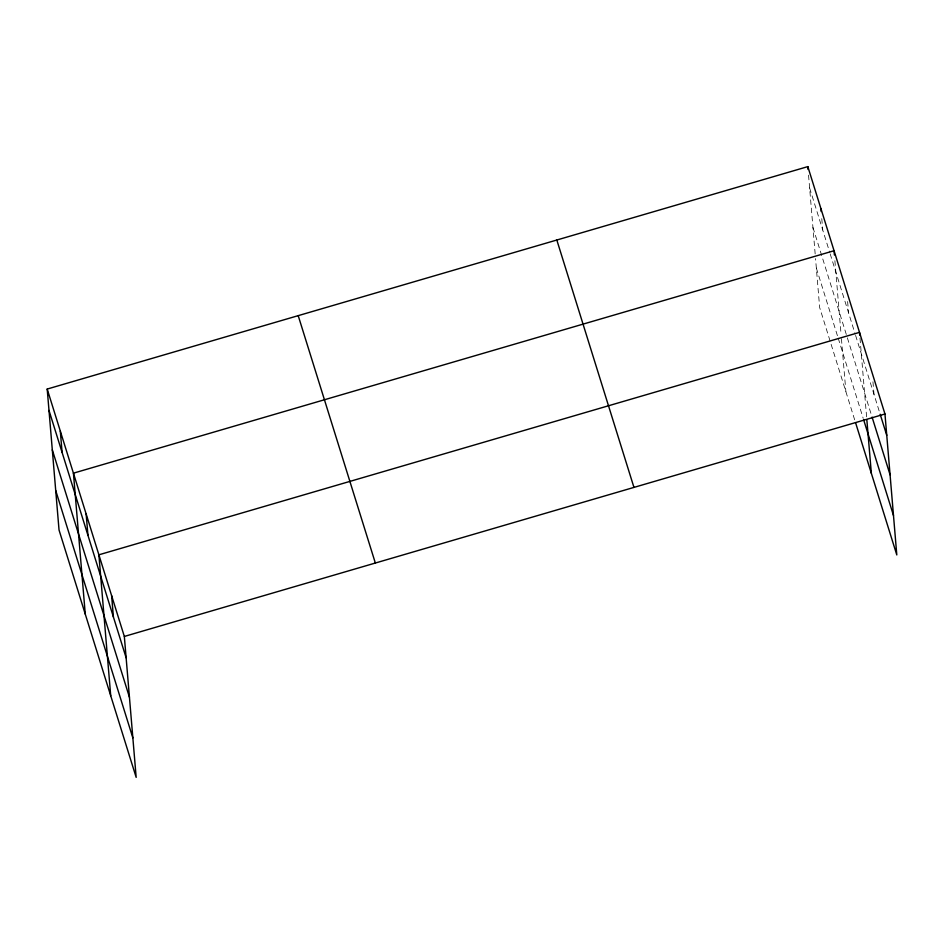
<?xml version="1.0" encoding="UTF-8"?>
<svg xmlns="http://www.w3.org/2000/svg" width="944" height="944" viewBox="0 0 944 944"><rect width="100%" height="100%" fill="white"/><g stroke="black" fill="none" stroke-linecap="round" stroke-linejoin="round"><path stroke-width="0.71" stroke-dasharray="4.72 3.54" d="M809.622 187.962L829.729 252.449M830.165 253.853L855.158 334.011M855.594 335.415L879.737 412.823M812.937 227.433L871.642 415.702M816.348 268.096L837.765 336.784M838.201 338.188L863.205 418.357M854.662 419.82L819.663 307.555L815.545 258.609M872.952 381.718L874.026 394.533M859.984 338.058L866.663 417.578M847.618 301.502L848.573 312.889M834.885 260.686L841.092 334.577M841.434 338.648L845.883 391.666M821.776 218.63L822.731 230.017M808.548 175.159L815.215 254.538"/><path stroke-width="1.42" d="M47.2 389.058L124.337 636.445L136.172 777.384L59.035 530.009L47.2 389.058L807.828 166.616L884.965 413.991L896.8 554.942L855.547 422.629M124.337 636.445L884.965 413.991M880.174 414.239L886.758 435.349M872.079 417.106L890.074 474.808M863.642 419.761L893.484 515.471M556.818 240.024L633.955 487.399M298.21 315.65L375.346 563.037M48.994 410.416L126.13 657.791M52.309 449.875L129.446 697.262M55.72 490.538L132.856 737.925M859.748 335.203L859.512 332.359L98.884 554.812L110.719 695.752M866.887 420.281L871.347 473.298M834.413 254.998L834.059 250.726L73.431 473.168L85.267 614.107M820.938 208.671L821.174 211.515M807.828 166.616L808.064 169.46M111.616 595.629L113.398 616.975M86.152 513.996L87.945 535.342M60.31 431.113L62.103 452.471"/></g></svg>
